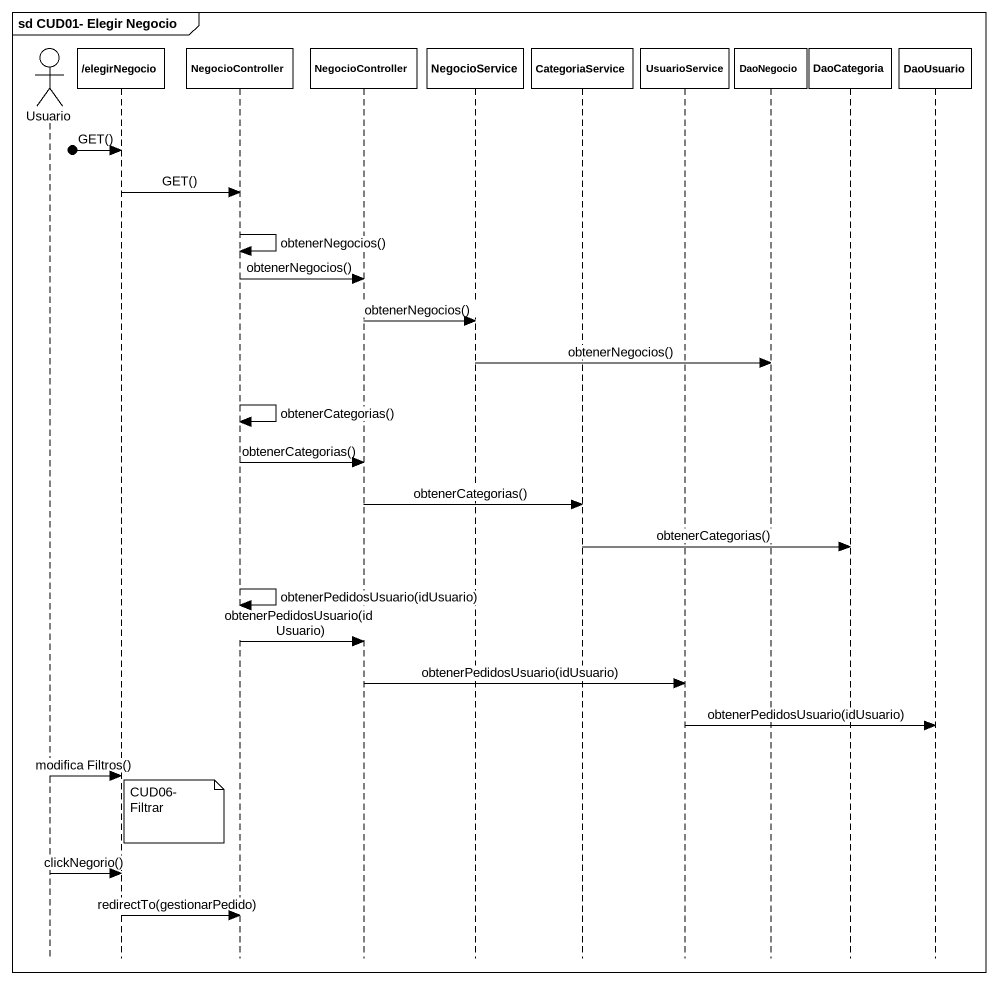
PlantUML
@startuml
mainframe sd CUD01- Elegir Negocio
hide footbox
actor Usuario
participant "/elegirNegocio" as elegirNegocio
participant NegocioController
participant "NegocioController" as NegocioController_2
participant NegocioService
participant CategoriaService
participant UsuarioService
participant DaoNegocio
participant DaoCategoria
participant DaoUsuario

[o-> elegirNegocio : GET()
elegirNegocio -> NegocioController : GET()
NegocioController -> NegocioController : obtenerNegocios()
NegocioController -> NegocioController_2 : obtenerNegocios()
NegocioController_2 -> NegocioService : obtenerNegocios()
NegocioService -> DaoNegocio : obtenerNegocios()
NegocioController -> NegocioController : obtenerCategorias()
NegocioController -> NegocioController_2 : obtenerCategorias()
NegocioController_2 -> CategoriaService : obtenerCategorias()
CategoriaService -> DaoCategoria : obtenerCategorias()
NegocioController -> NegocioController : obtenerPedidosUsuario(idUsuario)
NegocioController -> NegocioController_2 : obtenerPedidosUsuario(idUsuario)
NegocioController_2 -> UsuarioService : obtenerPedidosUsuario(idUsuario)
UsuarioService -> DaoUsuario : obtenerPedidosUsuario(idUsuario)
Usuario -> elegirNegocio : modifica Filtros()
note right of elegirNegocio : CUD06- Filtrar
Usuario -> elegirNegocio : clickNegorio()
elegirNegocio -> NegocioController : redirectTo(gestionarPedido)
@enduml
